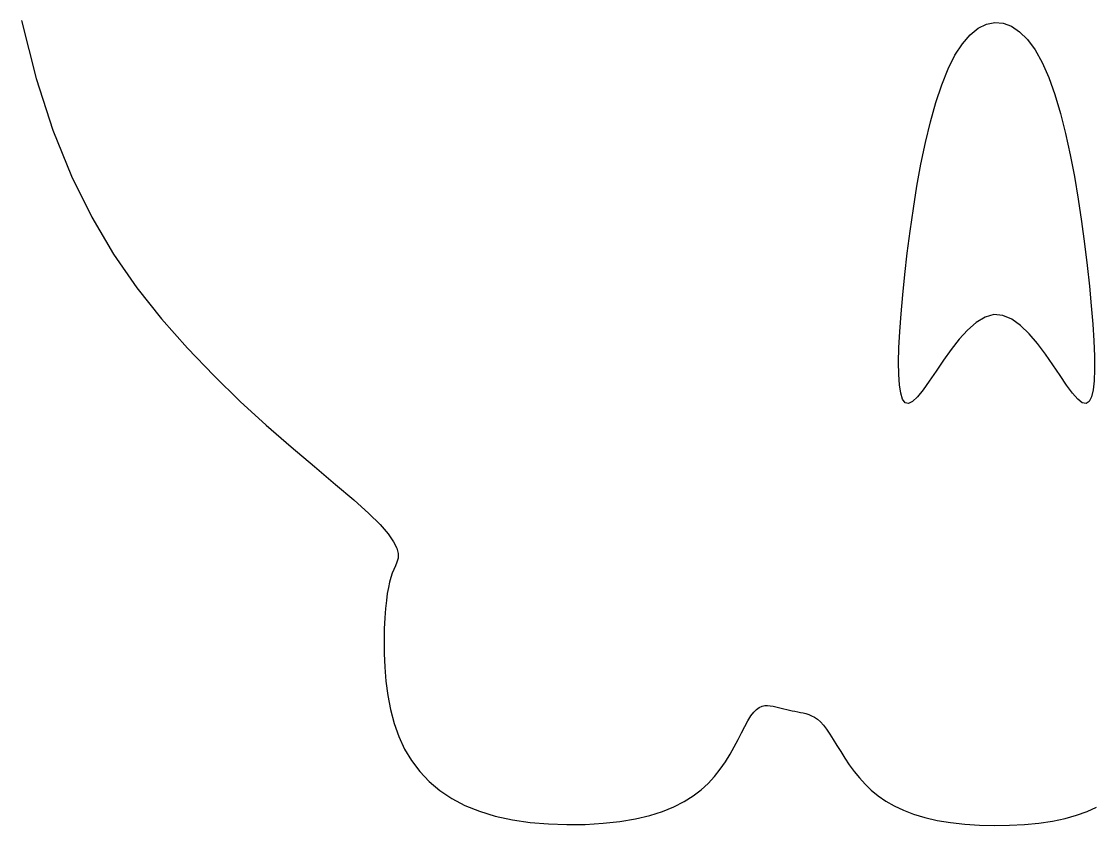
# Model space of a CAD drawing. Extents: x -4 to 53.9, y 13.5 to 77.8.
# Drawn here: x -2.96 to 27.75, y 13.49 to 36.48 of the extents above; entities that cross this region are included whole.
import ezdxf

# ---------------------------------------------------------------- set-up
doc = ezdxf.new("R2010")
doc.units = 0
doc.layers.add('FACE', color=7, linetype='CONTINUOUS')
doc.layers.add('SKULL', color=7, linetype='CONTINUOUS')

# ---------------------------------------------------------------- blocks, each defined once
blk = doc.blocks.new('BLOCK_648')
at = {"layer": 'FACE', "color": 1}
blk.add_lwpolyline([(22.516, 25.61), (22.4, 25.555)], dxfattribs=at)
blk = doc.blocks.new('BLOCK_649')
at = {"layer": 'FACE', "color": 1}
blk.add_lwpolyline([(22.4, 25.555), (22.305, 25.58)], dxfattribs=at)
blk = doc.blocks.new('BLOCK_650')
at = {"layer": 'FACE', "color": 1}
blk.add_lwpolyline([(22.305, 25.58), (22.23, 25.68)], dxfattribs=at)
blk = doc.blocks.new('BLOCK_651')
at = {"layer": 'FACE', "color": 1}
blk.add_lwpolyline([(22.23, 25.68), (22.175, 25.85)], dxfattribs=at)
blk = doc.blocks.new('BLOCK_652')
at = {"layer": 'FACE', "color": 1}
blk.add_lwpolyline([(22.175, 25.85), (22.138, 26.087)], dxfattribs=at)
blk = doc.blocks.new('BLOCK_653')
at = {"layer": 'FACE', "color": 1}
blk.add_lwpolyline([(22.138, 26.087), (22.118, 26.386)], dxfattribs=at)
blk = doc.blocks.new('BLOCK_654')
at = {"layer": 'FACE', "color": 1}
blk.add_lwpolyline([(22.118, 26.386), (22.114, 26.743)], dxfattribs=at)
blk = doc.blocks.new('BLOCK_655')
at = {"layer": 'FACE', "color": 1}
blk.add_lwpolyline([(22.114, 26.743), (22.125, 27.153)], dxfattribs=at)
blk = doc.blocks.new('BLOCK_656')
at = {"layer": 'FACE', "color": 1}
blk.add_lwpolyline([(22.125, 27.153), (22.149, 27.613)], dxfattribs=at)
blk = doc.blocks.new('BLOCK_657')
at = {"layer": 'FACE', "color": 1}
blk.add_lwpolyline([(22.149, 27.613), (22.187, 28.118)], dxfattribs=at)
blk = doc.blocks.new('BLOCK_658')
at = {"layer": 'FACE', "color": 1}
blk.add_lwpolyline([(22.187, 28.118), (22.235, 28.664)], dxfattribs=at)
blk = doc.blocks.new('BLOCK_659')
at = {"layer": 'FACE', "color": 1}
blk.add_lwpolyline([(22.235, 28.664), (22.295, 29.246)], dxfattribs=at)
blk = doc.blocks.new('BLOCK_660')
at = {"layer": 'FACE', "color": 1}
blk.add_lwpolyline([(22.295, 29.246), (22.365, 29.856)], dxfattribs=at)
blk = doc.blocks.new('BLOCK_661')
at = {"layer": 'FACE', "color": 1}
blk.add_lwpolyline([(22.365, 29.856), (22.445, 30.486)], dxfattribs=at)
blk = doc.blocks.new('BLOCK_662')
at = {"layer": 'FACE', "color": 1}
blk.add_lwpolyline([(22.445, 30.486), (22.537, 31.127)], dxfattribs=at)
blk = doc.blocks.new('BLOCK_663')
at = {"layer": 'FACE', "color": 1}
blk.add_lwpolyline([(22.537, 31.127), (22.641, 31.768)], dxfattribs=at)
blk = doc.blocks.new('BLOCK_664')
at = {"layer": 'FACE', "color": 1}
blk.add_lwpolyline([(22.641, 31.768), (22.756, 32.402)], dxfattribs=at)
blk = doc.blocks.new('BLOCK_665')
at = {"layer": 'FACE', "color": 1}
blk.add_lwpolyline([(22.756, 32.402), (22.884, 33.018)], dxfattribs=at)
blk = doc.blocks.new('BLOCK_666')
at = {"layer": 'FACE', "color": 1}
blk.add_lwpolyline([(22.884, 33.018), (23.025, 33.608)], dxfattribs=at)
blk = doc.blocks.new('BLOCK_667')
at = {"layer": 'FACE', "color": 1}
blk.add_lwpolyline([(23.025, 33.608), (23.18, 34.161)], dxfattribs=at)
blk = doc.blocks.new('BLOCK_668')
at = {"layer": 'FACE', "color": 1}
blk.add_lwpolyline([(23.18, 34.161), (23.348, 34.67)], dxfattribs=at)
blk = doc.blocks.new('BLOCK_669')
at = {"layer": 'FACE', "color": 1}
blk.add_lwpolyline([(23.348, 34.67), (23.53, 35.125)], dxfattribs=at)
blk = doc.blocks.new('BLOCK_670')
at = {"layer": 'FACE', "color": 1}
blk.add_lwpolyline([(23.53, 35.125), (23.727, 35.517)], dxfattribs=at)
blk = doc.blocks.new('BLOCK_671')
at = {"layer": 'FACE', "color": 1}
blk.add_lwpolyline([(23.727, 35.517), (23.938, 35.84)], dxfattribs=at)
blk = doc.blocks.new('BLOCK_672')
at = {"layer": 'FACE', "color": 1}
blk.add_lwpolyline([(23.938, 35.84), (24.16, 36.095)], dxfattribs=at)
blk = doc.blocks.new('BLOCK_673')
at = {"layer": 'FACE', "color": 1}
blk.add_lwpolyline([(24.16, 36.095), (24.39, 36.281)], dxfattribs=at)
blk = doc.blocks.new('BLOCK_674')
at = {"layer": 'FACE', "color": 1}
blk.add_lwpolyline([(24.39, 36.281), (24.626, 36.399)], dxfattribs=at)
blk = doc.blocks.new('BLOCK_675')
at = {"layer": 'FACE', "color": 1}
blk.add_lwpolyline([(24.626, 36.399), (24.865, 36.448)], dxfattribs=at)
blk = doc.blocks.new('BLOCK_676')
at = {"layer": 'FACE', "color": 1}
blk.add_lwpolyline([(24.865, 36.448), (25.105, 36.428)], dxfattribs=at)
blk = doc.blocks.new('BLOCK_677')
at = {"layer": 'FACE', "color": 1}
blk.add_lwpolyline([(25.105, 36.428), (25.342, 36.34)], dxfattribs=at)
blk = doc.blocks.new('BLOCK_678')
at = {"layer": 'FACE', "color": 1}
blk.add_lwpolyline([(25.342, 36.34), (25.575, 36.183)], dxfattribs=at)
blk = doc.blocks.new('BLOCK_679')
at = {"layer": 'FACE', "color": 1}
blk.add_lwpolyline([(25.575, 36.183), (25.801, 35.958)], dxfattribs=at)
blk = doc.blocks.new('BLOCK_680')
at = {"layer": 'FACE', "color": 1}
blk.add_lwpolyline([(25.801, 35.958), (26.016, 35.664)], dxfattribs=at)
blk = doc.blocks.new('BLOCK_681')
at = {"layer": 'FACE', "color": 1}
blk.add_lwpolyline([(26.016, 35.664), (26.219, 35.301)], dxfattribs=at)
blk = doc.blocks.new('BLOCK_682')
at = {"layer": 'FACE', "color": 1}
blk.add_lwpolyline([(26.219, 35.301), (26.408, 34.873)], dxfattribs=at)
blk = doc.blocks.new('BLOCK_683')
at = {"layer": 'FACE', "color": 1}
blk.add_lwpolyline([(26.408, 34.873), (26.582, 34.386)], dxfattribs=at)
blk = doc.blocks.new('BLOCK_684')
at = {"layer": 'FACE', "color": 1}
blk.add_lwpolyline([(26.582, 34.386), (26.742, 33.85)], dxfattribs=at)
blk = doc.blocks.new('BLOCK_685')
at = {"layer": 'FACE', "color": 1}
blk.add_lwpolyline([(26.742, 33.85), (26.889, 33.274)], dxfattribs=at)
blk = doc.blocks.new('BLOCK_686')
at = {"layer": 'FACE', "color": 1}
blk.add_lwpolyline([(26.889, 33.274), (27.023, 32.669)], dxfattribs=at)
blk = doc.blocks.new('BLOCK_687')
at = {"layer": 'FACE', "color": 1}
blk.add_lwpolyline([(27.023, 32.669), (27.144, 32.041)], dxfattribs=at)
blk = doc.blocks.new('BLOCK_688')
at = {"layer": 'FACE', "color": 1}
blk.add_lwpolyline([(27.144, 32.041), (27.252, 31.402)], dxfattribs=at)
blk = doc.blocks.new('BLOCK_689')
at = {"layer": 'FACE', "color": 1}
blk.add_lwpolyline([(27.252, 31.402), (27.349, 30.76)], dxfattribs=at)
blk = doc.blocks.new('BLOCK_690')
at = {"layer": 'FACE', "color": 1}
blk.add_lwpolyline([(27.349, 30.76), (27.434, 30.125)], dxfattribs=at)
blk = doc.blocks.new('BLOCK_691')
at = {"layer": 'FACE', "color": 1}
blk.add_lwpolyline([(27.434, 30.125), (27.509, 29.504)], dxfattribs=at)
blk = doc.blocks.new('BLOCK_692')
at = {"layer": 'FACE', "color": 1}
blk.add_lwpolyline([(27.509, 29.504), (27.573, 28.909)], dxfattribs=at)
blk = doc.blocks.new('BLOCK_693')
at = {"layer": 'FACE', "color": 1}
blk.add_lwpolyline([(27.573, 28.909), (27.626, 28.347)], dxfattribs=at)
blk = doc.blocks.new('BLOCK_694')
at = {"layer": 'FACE', "color": 1}
blk.add_lwpolyline([(27.626, 28.347), (27.668, 27.824)], dxfattribs=at)
blk = doc.blocks.new('BLOCK_695')
at = {"layer": 'FACE', "color": 1}
blk.add_lwpolyline([(27.668, 27.824), (27.698, 27.345)], dxfattribs=at)
blk = doc.blocks.new('BLOCK_696')
at = {"layer": 'FACE', "color": 1}
blk.add_lwpolyline([(27.698, 27.345), (27.715, 26.913)], dxfattribs=at)
blk = doc.blocks.new('BLOCK_697')
at = {"layer": 'FACE', "color": 1}
blk.add_lwpolyline([(27.715, 26.913), (27.718, 26.532)], dxfattribs=at)
blk = doc.blocks.new('BLOCK_698')
at = {"layer": 'FACE', "color": 1}
blk.add_lwpolyline([(27.718, 26.532), (27.705, 26.208)], dxfattribs=at)
blk = doc.blocks.new('BLOCK_699')
at = {"layer": 'FACE', "color": 1}
blk.add_lwpolyline([(27.705, 26.208), (27.675, 25.944)], dxfattribs=at)
blk = doc.blocks.new('BLOCK_700')
at = {"layer": 'FACE', "color": 1}
blk.add_lwpolyline([(27.675, 25.944), (27.628, 25.744)], dxfattribs=at)
blk = doc.blocks.new('BLOCK_701')
at = {"layer": 'FACE', "color": 1}
blk.add_lwpolyline([(27.628, 25.744), (27.562, 25.614)], dxfattribs=at)
blk = doc.blocks.new('BLOCK_702')
at = {"layer": 'FACE', "color": 1}
blk.add_lwpolyline([(27.562, 25.614), (27.475, 25.556)], dxfattribs=at)
blk = doc.blocks.new('BLOCK_703')
at = {"layer": 'FACE', "color": 1}
blk.add_lwpolyline([(27.475, 25.556), (27.368, 25.576)], dxfattribs=at)
blk = doc.blocks.new('BLOCK_704')
at = {"layer": 'FACE', "color": 1}
blk.add_lwpolyline([(27.368, 25.576), (27.239, 25.677)], dxfattribs=at)
blk = doc.blocks.new('BLOCK_705')
at = {"layer": 'FACE', "color": 1}
blk.add_lwpolyline([(27.239, 25.677), (27.089, 25.852)], dxfattribs=at)
blk = doc.blocks.new('BLOCK_706')
at = {"layer": 'FACE', "color": 1}
blk.add_lwpolyline([(27.089, 25.852), (26.919, 26.085)], dxfattribs=at)
blk = doc.blocks.new('BLOCK_707')
at = {"layer": 'FACE', "color": 1}
blk.add_lwpolyline([(26.919, 26.085), (26.731, 26.36)], dxfattribs=at)
blk = doc.blocks.new('BLOCK_708')
at = {"layer": 'FACE', "color": 1}
blk.add_lwpolyline([(26.731, 26.36), (26.528, 26.659)], dxfattribs=at)
blk = doc.blocks.new('BLOCK_709')
at = {"layer": 'FACE', "color": 1}
blk.add_lwpolyline([(26.528, 26.659), (26.312, 26.968)], dxfattribs=at)
blk = doc.blocks.new('BLOCK_710')
at = {"layer": 'FACE', "color": 1}
blk.add_lwpolyline([(26.312, 26.968), (26.084, 27.269)], dxfattribs=at)
blk = doc.blocks.new('BLOCK_711')
at = {"layer": 'FACE', "color": 1}
blk.add_lwpolyline([(26.084, 27.269), (25.847, 27.547)], dxfattribs=at)
blk = doc.blocks.new('BLOCK_712')
at = {"layer": 'FACE', "color": 1}
blk.add_lwpolyline([(25.847, 27.547), (25.602, 27.785)], dxfattribs=at)
blk = doc.blocks.new('BLOCK_713')
at = {"layer": 'FACE', "color": 1}
blk.add_lwpolyline([(25.602, 27.785), (25.352, 27.967)], dxfattribs=at)
blk = doc.blocks.new('BLOCK_714')
at = {"layer": 'FACE', "color": 1}
blk.add_lwpolyline([(25.352, 27.967), (25.098, 28.076)], dxfattribs=at)
blk = doc.blocks.new('BLOCK_715')
at = {"layer": 'FACE', "color": 1}
blk.add_lwpolyline([(25.098, 28.076), (24.843, 28.097)], dxfattribs=at)
blk = doc.blocks.new('BLOCK_716')
at = {"layer": 'FACE', "color": 1}
blk.add_lwpolyline([(24.843, 28.097), (24.589, 28.024)], dxfattribs=at)
blk = doc.blocks.new('BLOCK_717')
at = {"layer": 'FACE', "color": 1}
blk.add_lwpolyline([(24.589, 28.024), (24.337, 27.871)], dxfattribs=at)
blk = doc.blocks.new('BLOCK_718')
at = {"layer": 'FACE', "color": 1}
blk.add_lwpolyline([(24.337, 27.871), (24.09, 27.655)], dxfattribs=at)
blk = doc.blocks.new('BLOCK_719')
at = {"layer": 'FACE', "color": 1}
blk.add_lwpolyline([(24.09, 27.655), (23.849, 27.392)], dxfattribs=at)
blk = doc.blocks.new('BLOCK_720')
at = {"layer": 'FACE', "color": 1}
blk.add_lwpolyline([(23.849, 27.392), (23.617, 27.099)], dxfattribs=at)
blk = doc.blocks.new('BLOCK_721')
at = {"layer": 'FACE', "color": 1}
blk.add_lwpolyline([(23.617, 27.099), (23.395, 26.791)], dxfattribs=at)
blk = doc.blocks.new('BLOCK_722')
at = {"layer": 'FACE', "color": 1}
blk.add_lwpolyline([(23.395, 26.791), (23.186, 26.486)], dxfattribs=at)
blk = doc.blocks.new('BLOCK_723')
at = {"layer": 'FACE', "color": 1}
blk.add_lwpolyline([(23.186, 26.486), (22.992, 26.199)], dxfattribs=at)
blk = doc.blocks.new('BLOCK_724')
at = {"layer": 'FACE', "color": 1}
blk.add_lwpolyline([(22.992, 26.199), (22.814, 25.946)], dxfattribs=at)
blk = doc.blocks.new('BLOCK_725')
at = {"layer": 'FACE', "color": 1}
blk.add_lwpolyline([(22.814, 25.946), (22.655, 25.744)], dxfattribs=at)
blk = doc.blocks.new('BLOCK_726')
at = {"layer": 'FACE', "color": 1}
blk.add_lwpolyline([(22.655, 25.744), (22.516, 25.61)], dxfattribs=at)
blk = doc.blocks.new('BLOCK_727')
at = {"layer": 'SKULL', "color": 3}
blk.add_lwpolyline([(1.041, 27.976), (1.779, 27.139)], dxfattribs=at)
blk = doc.blocks.new('BLOCK_728')
at = {"layer": 'SKULL', "color": 3}
blk.add_lwpolyline([(1.779, 27.139), (2.535, 26.353)], dxfattribs=at)
blk = doc.blocks.new('BLOCK_729')
at = {"layer": 'SKULL', "color": 3}
blk.add_lwpolyline([(2.535, 26.353), (3.294, 25.619)], dxfattribs=at)
blk = doc.blocks.new('BLOCK_730')
at = {"layer": 'SKULL', "color": 3}
blk.add_lwpolyline([(3.294, 25.619), (4.037, 24.94)], dxfattribs=at)
blk = doc.blocks.new('BLOCK_731')
at = {"layer": 'SKULL', "color": 3}
blk.add_lwpolyline([(4.037, 24.94), (4.751, 24.317)], dxfattribs=at)
blk = doc.blocks.new('BLOCK_732')
at = {"layer": 'SKULL', "color": 3}
blk.add_lwpolyline([(4.751, 24.317), (5.416, 23.752)], dxfattribs=at)
blk = doc.blocks.new('BLOCK_733')
at = {"layer": 'SKULL', "color": 3}
blk.add_lwpolyline([(5.416, 23.752), (6.019, 23.246)], dxfattribs=at)
blk = doc.blocks.new('BLOCK_734')
at = {"layer": 'SKULL', "color": 3}
blk.add_lwpolyline([(6.019, 23.246), (6.541, 22.8)], dxfattribs=at)
blk = doc.blocks.new('BLOCK_735')
at = {"layer": 'SKULL', "color": 3}
blk.add_lwpolyline([(6.541, 22.8), (6.966, 22.417)], dxfattribs=at)
blk = doc.blocks.new('BLOCK_736')
at = {"layer": 'SKULL', "color": 3}
blk.add_lwpolyline([(6.966, 22.417), (7.29, 22.095)], dxfattribs=at)
blk = doc.blocks.new('BLOCK_737')
at = {"layer": 'SKULL', "color": 3}
blk.add_lwpolyline([(7.29, 22.095), (7.523, 21.827)], dxfattribs=at)
blk = doc.blocks.new('BLOCK_738')
at = {"layer": 'SKULL', "color": 3}
blk.add_lwpolyline([(7.523, 21.827), (7.678, 21.604)], dxfattribs=at)
blk = doc.blocks.new('BLOCK_739')
at = {"layer": 'SKULL', "color": 3}
blk.add_lwpolyline([(7.678, 21.604), (7.768, 21.42)], dxfattribs=at)
blk = doc.blocks.new('BLOCK_740')
at = {"layer": 'SKULL', "color": 3}
blk.add_lwpolyline([(7.768, 21.42), (7.805, 21.267)], dxfattribs=at)
blk = doc.blocks.new('BLOCK_741')
at = {"layer": 'SKULL', "color": 3}
blk.add_lwpolyline([(7.805, 21.267), (7.803, 21.137)], dxfattribs=at)
blk = doc.blocks.new('BLOCK_742')
at = {"layer": 'SKULL', "color": 3}
blk.add_lwpolyline([(7.803, 21.137), (7.773, 21.024)], dxfattribs=at)
blk = doc.blocks.new('BLOCK_743')
at = {"layer": 'SKULL', "color": 3}
blk.add_lwpolyline([(7.773, 21.024), (7.729, 20.918)], dxfattribs=at)
blk = doc.blocks.new('BLOCK_744')
at = {"layer": 'SKULL', "color": 3}
blk.add_lwpolyline([(7.729, 20.918), (7.682, 20.814)], dxfattribs=at)
blk = doc.blocks.new('BLOCK_745')
at = {"layer": 'SKULL', "color": 3}
blk.add_lwpolyline([(7.682, 20.814), (7.639, 20.704)], dxfattribs=at)
blk = doc.blocks.new('BLOCK_746')
at = {"layer": 'SKULL', "color": 3}
blk.add_lwpolyline([(7.639, 20.704), (7.598, 20.585)], dxfattribs=at)
blk = doc.blocks.new('BLOCK_747')
at = {"layer": 'SKULL', "color": 3}
blk.add_lwpolyline([(7.598, 20.585), (7.561, 20.453)], dxfattribs=at)
blk = doc.blocks.new('BLOCK_748')
at = {"layer": 'SKULL', "color": 3}
blk.add_lwpolyline([(7.561, 20.453), (7.526, 20.302)], dxfattribs=at)
blk = doc.blocks.new('BLOCK_749')
at = {"layer": 'SKULL', "color": 3}
blk.add_lwpolyline([(7.526, 20.302), (7.496, 20.128)], dxfattribs=at)
blk = doc.blocks.new('BLOCK_750')
at = {"layer": 'SKULL', "color": 3}
blk.add_lwpolyline([(7.496, 20.128), (7.469, 19.928)], dxfattribs=at)
blk = doc.blocks.new('BLOCK_751')
at = {"layer": 'SKULL', "color": 3}
blk.add_lwpolyline([(7.469, 19.928), (7.445, 19.695)], dxfattribs=at)
blk = doc.blocks.new('BLOCK_752')
at = {"layer": 'SKULL', "color": 3}
blk.add_lwpolyline([(7.445, 19.695), (7.426, 19.426)], dxfattribs=at)
blk = doc.blocks.new('BLOCK_753')
at = {"layer": 'SKULL', "color": 3}
blk.add_lwpolyline([(7.426, 19.426), (7.411, 19.118)], dxfattribs=at)
blk = doc.blocks.new('BLOCK_754')
at = {"layer": 'SKULL', "color": 3}
blk.add_lwpolyline([(7.411, 19.118), (7.403, 18.776)], dxfattribs=at)
blk = doc.blocks.new('BLOCK_755')
at = {"layer": 'SKULL', "color": 3}
blk.add_lwpolyline([(7.403, 18.776), (7.406, 18.408)], dxfattribs=at)
blk = doc.blocks.new('BLOCK_756')
at = {"layer": 'SKULL', "color": 3}
blk.add_lwpolyline([(7.406, 18.408), (7.422, 18.02)], dxfattribs=at)
blk = doc.blocks.new('BLOCK_757')
at = {"layer": 'SKULL', "color": 3}
blk.add_lwpolyline([(7.422, 18.02), (7.455, 17.619)], dxfattribs=at)
blk = doc.blocks.new('BLOCK_758')
at = {"layer": 'SKULL', "color": 3}
blk.add_lwpolyline([(7.455, 17.619), (7.509, 17.213)], dxfattribs=at)
blk = doc.blocks.new('BLOCK_759')
at = {"layer": 'SKULL', "color": 3}
blk.add_lwpolyline([(7.509, 17.213), (7.586, 16.81)], dxfattribs=at)
blk = doc.blocks.new('BLOCK_760')
at = {"layer": 'SKULL', "color": 3}
blk.add_lwpolyline([(7.586, 16.81), (7.69, 16.415)], dxfattribs=at)
blk = doc.blocks.new('BLOCK_761')
at = {"layer": 'SKULL', "color": 3}
blk.add_lwpolyline([(7.69, 16.415), (7.824, 16.037)], dxfattribs=at)
blk = doc.blocks.new('BLOCK_762')
at = {"layer": 'SKULL', "color": 3}
blk.add_lwpolyline([(7.824, 16.037), (7.99, 15.681)], dxfattribs=at)
blk = doc.blocks.new('BLOCK_763')
at = {"layer": 'SKULL', "color": 3}
blk.add_lwpolyline([(7.99, 15.681), (8.19, 15.348)], dxfattribs=at)
blk = doc.blocks.new('BLOCK_764')
at = {"layer": 'SKULL', "color": 3}
blk.add_lwpolyline([(8.19, 15.348), (8.424, 15.038)], dxfattribs=at)
blk = doc.blocks.new('BLOCK_765')
at = {"layer": 'SKULL', "color": 3}
blk.add_lwpolyline([(8.424, 15.038), (8.693, 14.755)], dxfattribs=at)
blk = doc.blocks.new('BLOCK_766')
at = {"layer": 'SKULL', "color": 3}
blk.add_lwpolyline([(8.693, 14.755), (8.997, 14.498)], dxfattribs=at)
blk = doc.blocks.new('BLOCK_767')
at = {"layer": 'SKULL', "color": 3}
blk.add_lwpolyline([(8.997, 14.498), (9.338, 14.27)], dxfattribs=at)
blk = doc.blocks.new('BLOCK_768')
at = {"layer": 'SKULL', "color": 3}
blk.add_lwpolyline([(9.338, 14.27), (9.715, 14.071)], dxfattribs=at)
blk = doc.blocks.new('BLOCK_769')
at = {"layer": 'SKULL', "color": 3}
blk.add_lwpolyline([(9.715, 14.071), (10.131, 13.902)], dxfattribs=at)
blk = doc.blocks.new('BLOCK_770')
at = {"layer": 'SKULL', "color": 3}
blk.add_lwpolyline([(10.131, 13.902), (10.585, 13.766)], dxfattribs=at)
blk = doc.blocks.new('BLOCK_771')
at = {"layer": 'SKULL', "color": 3}
blk.add_lwpolyline([(10.585, 13.766), (11.072, 13.66)], dxfattribs=at)
blk = doc.blocks.new('BLOCK_772')
at = {"layer": 'SKULL', "color": 3}
blk.add_lwpolyline([(11.072, 13.66), (11.582, 13.585)], dxfattribs=at)
blk = doc.blocks.new('BLOCK_773')
at = {"layer": 'SKULL', "color": 3}
blk.add_lwpolyline([(11.582, 13.585), (12.106, 13.539)], dxfattribs=at)
blk = doc.blocks.new('BLOCK_774')
at = {"layer": 'SKULL', "color": 3}
blk.add_lwpolyline([(12.106, 13.539), (12.634, 13.52)], dxfattribs=at)
blk = doc.blocks.new('BLOCK_775')
at = {"layer": 'SKULL', "color": 3}
blk.add_lwpolyline([(12.634, 13.52), (13.156, 13.526)], dxfattribs=at)
blk = doc.blocks.new('BLOCK_776')
at = {"layer": 'SKULL', "color": 3}
blk.add_lwpolyline([(13.156, 13.526), (13.664, 13.557)], dxfattribs=at)
blk = doc.blocks.new('BLOCK_777')
at = {"layer": 'SKULL', "color": 3}
blk.add_lwpolyline([(13.664, 13.557), (14.146, 13.611)], dxfattribs=at)
blk = doc.blocks.new('BLOCK_778')
at = {"layer": 'SKULL', "color": 3}
blk.add_lwpolyline([(14.146, 13.611), (14.594, 13.687)], dxfattribs=at)
blk = doc.blocks.new('BLOCK_779')
at = {"layer": 'SKULL', "color": 3}
blk.add_lwpolyline([(14.594, 13.687), (15, 13.782)], dxfattribs=at)
blk = doc.blocks.new('BLOCK_780')
at = {"layer": 'SKULL', "color": 3}
blk.add_lwpolyline([(15, 13.782), (15.364, 13.896)], dxfattribs=at)
blk = doc.blocks.new('BLOCK_781')
at = {"layer": 'SKULL', "color": 3}
blk.add_lwpolyline([(15.364, 13.896), (15.689, 14.028)], dxfattribs=at)
blk = doc.blocks.new('BLOCK_782')
at = {"layer": 'SKULL', "color": 3}
blk.add_lwpolyline([(15.689, 14.028), (15.98, 14.176)], dxfattribs=at)
blk = doc.blocks.new('BLOCK_783')
at = {"layer": 'SKULL', "color": 3}
blk.add_lwpolyline([(15.98, 14.176), (16.238, 14.338)], dxfattribs=at)
blk = doc.blocks.new('BLOCK_784')
at = {"layer": 'SKULL', "color": 3}
blk.add_lwpolyline([(16.238, 14.338), (16.468, 14.513)], dxfattribs=at)
blk = doc.blocks.new('BLOCK_785')
at = {"layer": 'SKULL', "color": 3}
blk.add_lwpolyline([(16.468, 14.513), (16.672, 14.7)], dxfattribs=at)
blk = doc.blocks.new('BLOCK_786')
at = {"layer": 'SKULL', "color": 3}
blk.add_lwpolyline([(16.672, 14.7), (16.854, 14.897)], dxfattribs=at)
blk = doc.blocks.new('BLOCK_787')
at = {"layer": 'SKULL', "color": 3}
blk.add_lwpolyline([(16.854, 14.897), (17.017, 15.103)], dxfattribs=at)
blk = doc.blocks.new('BLOCK_788')
at = {"layer": 'SKULL', "color": 3}
blk.add_lwpolyline([(17.017, 15.103), (17.164, 15.316)], dxfattribs=at)
blk = doc.blocks.new('BLOCK_789')
at = {"layer": 'SKULL', "color": 3}
blk.add_lwpolyline([(17.164, 15.316), (17.297, 15.531)], dxfattribs=at)
blk = doc.blocks.new('BLOCK_790')
at = {"layer": 'SKULL', "color": 3}
blk.add_lwpolyline([(17.297, 15.531), (17.416, 15.744)], dxfattribs=at)
blk = doc.blocks.new('BLOCK_791')
at = {"layer": 'SKULL', "color": 3}
blk.add_lwpolyline([(17.416, 15.744), (17.525, 15.951)], dxfattribs=at)
blk = doc.blocks.new('BLOCK_792')
at = {"layer": 'SKULL', "color": 3}
blk.add_lwpolyline([(17.525, 15.951), (17.625, 16.147)], dxfattribs=at)
blk = doc.blocks.new('BLOCK_793')
at = {"layer": 'SKULL', "color": 3}
blk.add_lwpolyline([(17.625, 16.147), (17.718, 16.327)], dxfattribs=at)
blk = doc.blocks.new('BLOCK_794')
at = {"layer": 'SKULL', "color": 3}
blk.add_lwpolyline([(17.718, 16.327), (17.806, 16.488)], dxfattribs=at)
blk = doc.blocks.new('BLOCK_795')
at = {"layer": 'SKULL', "color": 3}
blk.add_lwpolyline([(17.806, 16.488), (17.89, 16.625)], dxfattribs=at)
blk = doc.blocks.new('BLOCK_796')
at = {"layer": 'SKULL', "color": 3}
blk.add_lwpolyline([(17.89, 16.625), (17.972, 16.733)], dxfattribs=at)
blk = doc.blocks.new('BLOCK_797')
at = {"layer": 'SKULL', "color": 3}
blk.add_lwpolyline([(17.972, 16.733), (18.053, 16.814)], dxfattribs=at)
blk = doc.blocks.new('BLOCK_798')
at = {"layer": 'SKULL', "color": 3}
blk.add_lwpolyline([(18.053, 16.814), (18.133, 16.869)], dxfattribs=at)
blk = doc.blocks.new('BLOCK_799')
at = {"layer": 'SKULL', "color": 3}
blk.add_lwpolyline([(18.133, 16.869), (18.212, 16.904)], dxfattribs=at)
blk = doc.blocks.new('BLOCK_800')
at = {"layer": 'SKULL', "color": 3}
blk.add_lwpolyline([(18.212, 16.904), (18.291, 16.921)], dxfattribs=at)
blk = doc.blocks.new('BLOCK_801')
at = {"layer": 'SKULL', "color": 3}
blk.add_lwpolyline([(18.291, 16.921), (18.369, 16.924)], dxfattribs=at)
blk = doc.blocks.new('BLOCK_802')
at = {"layer": 'SKULL', "color": 3}
blk.add_lwpolyline([(18.369, 16.924), (18.448, 16.917)], dxfattribs=at)
blk = doc.blocks.new('BLOCK_803')
at = {"layer": 'SKULL', "color": 3}
blk.add_lwpolyline([(18.448, 16.917), (18.526, 16.902)], dxfattribs=at)
blk = doc.blocks.new('BLOCK_804')
at = {"layer": 'SKULL', "color": 3}
blk.add_lwpolyline([(18.526, 16.902), (18.603, 16.884)], dxfattribs=at)
blk = doc.blocks.new('BLOCK_805')
at = {"layer": 'SKULL', "color": 3}
blk.add_lwpolyline([(18.603, 16.884), (18.682, 16.865)], dxfattribs=at)
blk = doc.blocks.new('BLOCK_806')
at = {"layer": 'SKULL', "color": 3}
blk.add_lwpolyline([(18.682, 16.865), (18.76, 16.847)], dxfattribs=at)
blk = doc.blocks.new('BLOCK_807')
at = {"layer": 'SKULL', "color": 3}
blk.add_lwpolyline([(18.76, 16.847), (18.838, 16.829)], dxfattribs=at)
blk = doc.blocks.new('BLOCK_808')
at = {"layer": 'SKULL', "color": 3}
blk.add_lwpolyline([(18.838, 16.829), (18.916, 16.812)], dxfattribs=at)
blk = doc.blocks.new('BLOCK_809')
at = {"layer": 'SKULL', "color": 3}
blk.add_lwpolyline([(18.916, 16.812), (18.995, 16.794)], dxfattribs=at)
blk = doc.blocks.new('BLOCK_810')
at = {"layer": 'SKULL', "color": 3}
blk.add_lwpolyline([(18.995, 16.794), (19.073, 16.777)], dxfattribs=at)
blk = doc.blocks.new('BLOCK_811')
at = {"layer": 'SKULL', "color": 3}
blk.add_lwpolyline([(19.073, 16.777), (19.152, 16.761)], dxfattribs=at)
blk = doc.blocks.new('BLOCK_812')
at = {"layer": 'SKULL', "color": 3}
blk.add_lwpolyline([(19.152, 16.761), (19.231, 16.745)], dxfattribs=at)
blk = doc.blocks.new('BLOCK_813')
at = {"layer": 'SKULL', "color": 3}
blk.add_lwpolyline([(19.231, 16.745), (19.31, 16.729)], dxfattribs=at)
blk = doc.blocks.new('BLOCK_814')
at = {"layer": 'SKULL', "color": 3}
blk.add_lwpolyline([(19.31, 16.729), (19.389, 16.712)], dxfattribs=at)
blk = doc.blocks.new('BLOCK_815')
at = {"layer": 'SKULL', "color": 3}
blk.add_lwpolyline([(19.389, 16.712), (19.468, 16.693)], dxfattribs=at)
blk = doc.blocks.new('BLOCK_816')
at = {"layer": 'SKULL', "color": 3}
blk.add_lwpolyline([(19.468, 16.693), (19.549, 16.668)], dxfattribs=at)
blk = doc.blocks.new('BLOCK_817')
at = {"layer": 'SKULL', "color": 3}
blk.add_lwpolyline([(19.549, 16.668), (19.63, 16.634)], dxfattribs=at)
blk = doc.blocks.new('BLOCK_818')
at = {"layer": 'SKULL', "color": 3}
blk.add_lwpolyline([(19.63, 16.634), (19.712, 16.59)], dxfattribs=at)
blk = doc.blocks.new('BLOCK_819')
at = {"layer": 'SKULL', "color": 3}
blk.add_lwpolyline([(19.712, 16.59), (19.796, 16.531)], dxfattribs=at)
blk = doc.blocks.new('BLOCK_820')
at = {"layer": 'SKULL', "color": 3}
blk.add_lwpolyline([(19.796, 16.531), (19.881, 16.456)], dxfattribs=at)
blk = doc.blocks.new('BLOCK_821')
at = {"layer": 'SKULL', "color": 3}
blk.add_lwpolyline([(19.881, 16.456), (19.969, 16.362)], dxfattribs=at)
blk = doc.blocks.new('BLOCK_822')
at = {"layer": 'SKULL', "color": 3}
blk.add_lwpolyline([(19.969, 16.362), (20.058, 16.246)], dxfattribs=at)
blk = doc.blocks.new('BLOCK_823')
at = {"layer": 'SKULL', "color": 3}
blk.add_lwpolyline([(20.058, 16.246), (20.151, 16.109)], dxfattribs=at)
blk = doc.blocks.new('BLOCK_824')
at = {"layer": 'SKULL', "color": 3}
blk.add_lwpolyline([(20.151, 16.109), (20.248, 15.954)], dxfattribs=at)
blk = doc.blocks.new('BLOCK_825')
at = {"layer": 'SKULL', "color": 3}
blk.add_lwpolyline([(20.248, 15.954), (20.351, 15.785)], dxfattribs=at)
blk = doc.blocks.new('BLOCK_826')
at = {"layer": 'SKULL', "color": 3}
blk.add_lwpolyline([(20.351, 15.785), (20.46, 15.606)], dxfattribs=at)
blk = doc.blocks.new('BLOCK_827')
at = {"layer": 'SKULL', "color": 3}
blk.add_lwpolyline([(20.46, 15.606), (20.578, 15.42)], dxfattribs=at)
blk = doc.blocks.new('BLOCK_828')
at = {"layer": 'SKULL', "color": 3}
blk.add_lwpolyline([(20.578, 15.42), (20.705, 15.23)], dxfattribs=at)
blk = doc.blocks.new('BLOCK_829')
at = {"layer": 'SKULL', "color": 3}
blk.add_lwpolyline([(20.705, 15.23), (20.843, 15.04)], dxfattribs=at)
blk = doc.blocks.new('BLOCK_830')
at = {"layer": 'SKULL', "color": 3}
blk.add_lwpolyline([(20.843, 15.04), (20.994, 14.854)], dxfattribs=at)
blk = doc.blocks.new('BLOCK_831')
at = {"layer": 'SKULL', "color": 3}
blk.add_lwpolyline([(20.994, 14.854), (21.157, 14.675)], dxfattribs=at)
blk = doc.blocks.new('BLOCK_832')
at = {"layer": 'SKULL', "color": 3}
blk.add_lwpolyline([(21.157, 14.675), (21.336, 14.504)], dxfattribs=at)
blk = doc.blocks.new('BLOCK_833')
at = {"layer": 'SKULL', "color": 3}
blk.add_lwpolyline([(21.336, 14.504), (21.534, 14.343)], dxfattribs=at)
blk = doc.blocks.new('BLOCK_834')
at = {"layer": 'SKULL', "color": 3}
blk.add_lwpolyline([(21.534, 14.343), (21.751, 14.193)], dxfattribs=at)
blk = doc.blocks.new('BLOCK_835')
at = {"layer": 'SKULL', "color": 3}
blk.add_lwpolyline([(21.751, 14.193), (21.99, 14.054)], dxfattribs=at)
blk = doc.blocks.new('BLOCK_836')
at = {"layer": 'SKULL', "color": 3}
blk.add_lwpolyline([(21.99, 14.054), (22.254, 13.929)], dxfattribs=at)
blk = doc.blocks.new('BLOCK_837')
at = {"layer": 'SKULL', "color": 3}
blk.add_lwpolyline([(22.254, 13.929), (22.545, 13.817)], dxfattribs=at)
blk = doc.blocks.new('BLOCK_838')
at = {"layer": 'SKULL', "color": 3}
blk.add_lwpolyline([(22.545, 13.817), (22.865, 13.721)], dxfattribs=at)
blk = doc.blocks.new('BLOCK_839')
at = {"layer": 'SKULL', "color": 3}
blk.add_lwpolyline([(22.865, 13.721), (23.217, 13.641)], dxfattribs=at)
blk = doc.blocks.new('BLOCK_840')
at = {"layer": 'SKULL', "color": 3}
blk.add_lwpolyline([(23.217, 13.641), (23.599, 13.579)], dxfattribs=at)
blk = doc.blocks.new('BLOCK_841')
at = {"layer": 'SKULL', "color": 3}
blk.add_lwpolyline([(23.599, 13.579), (24.005, 13.533)], dxfattribs=at)
blk = doc.blocks.new('BLOCK_842')
at = {"layer": 'SKULL', "color": 3}
blk.add_lwpolyline([(24.005, 13.533), (24.427, 13.505)], dxfattribs=at)
blk = doc.blocks.new('BLOCK_843')
at = {"layer": 'SKULL', "color": 3}
blk.add_lwpolyline([(24.427, 13.505), (24.859, 13.494)], dxfattribs=at)
blk = doc.blocks.new('BLOCK_844')
at = {"layer": 'SKULL', "color": 3}
blk.add_lwpolyline([(24.859, 13.494), (25.291, 13.501)], dxfattribs=at)
blk = doc.blocks.new('BLOCK_845')
at = {"layer": 'SKULL', "color": 3}
blk.add_lwpolyline([(25.291, 13.501), (25.716, 13.524)], dxfattribs=at)
blk = doc.blocks.new('BLOCK_846')
at = {"layer": 'SKULL', "color": 3}
blk.add_lwpolyline([(25.716, 13.524), (26.128, 13.565)], dxfattribs=at)
blk = doc.blocks.new('BLOCK_847')
at = {"layer": 'SKULL', "color": 3}
blk.add_lwpolyline([(26.128, 13.565), (26.517, 13.623)], dxfattribs=at)
blk = doc.blocks.new('BLOCK_848')
at = {"layer": 'SKULL', "color": 3}
blk.add_lwpolyline([(26.517, 13.623), (26.877, 13.698)], dxfattribs=at)
blk = doc.blocks.new('BLOCK_849')
at = {"layer": 'SKULL', "color": 3}
blk.add_lwpolyline([(26.877, 13.698), (27.205, 13.79)], dxfattribs=at)
blk = doc.blocks.new('BLOCK_850')
at = {"layer": 'SKULL', "color": 3}
blk.add_lwpolyline([(27.205, 13.79), (27.504, 13.898)], dxfattribs=at)
blk = doc.blocks.new('BLOCK_851')
at = {"layer": 'SKULL', "color": 3}
blk.add_lwpolyline([(27.504, 13.898), (27.775, 14.02)], dxfattribs=at)
blk = doc.blocks.new('BLOCK_1015')
at = {"layer": 'SKULL', "color": 3}
blk.add_lwpolyline([(-2.963, 36.505), (-2.542, 34.846)], dxfattribs=at)
blk = doc.blocks.new('BLOCK_1016')
at = {"layer": 'SKULL', "color": 3}
blk.add_lwpolyline([(-2.542, 34.846), (-2.065, 33.371)], dxfattribs=at)
blk = doc.blocks.new('BLOCK_1017')
at = {"layer": 'SKULL', "color": 3}
blk.add_lwpolyline([(-2.065, 33.371), (-1.535, 32.059)], dxfattribs=at)
blk = doc.blocks.new('BLOCK_1018')
at = {"layer": 'SKULL', "color": 3}
blk.add_lwpolyline([(-1.535, 32.059), (-0.956, 30.885)], dxfattribs=at)
blk = doc.blocks.new('BLOCK_1019')
at = {"layer": 'SKULL', "color": 3}
blk.add_lwpolyline([(-0.956, 30.885), (-0.331, 29.828)], dxfattribs=at)
blk = doc.blocks.new('BLOCK_1020')
at = {"layer": 'SKULL', "color": 3}
blk.add_lwpolyline([(-0.331, 29.828), (0.336, 28.866)], dxfattribs=at)
blk = doc.blocks.new('BLOCK_1021')
at = {"layer": 'SKULL', "color": 3}
blk.add_lwpolyline([(0.336, 28.866), (1.041, 27.976)], dxfattribs=at)

msp = doc.modelspace()

# ---------------------------------------------------------------- block references
at = {"layer": 'FACE'}
for name in ['BLOCK_673', 'BLOCK_674', 'BLOCK_675', 'BLOCK_676', 'BLOCK_677', 'BLOCK_678', 'BLOCK_672', 'BLOCK_679', 'BLOCK_680', 'BLOCK_671', 'BLOCK_681', 'BLOCK_670', 'BLOCK_669', 'BLOCK_682', 'BLOCK_683', 'BLOCK_668', 'BLOCK_667', 'BLOCK_684', 'BLOCK_685', 'BLOCK_666', 'BLOCK_686', 'BLOCK_665', 'BLOCK_687', 'BLOCK_664', 'BLOCK_688', 'BLOCK_663', 'BLOCK_689', 'BLOCK_662', 'BLOCK_690', 'BLOCK_661', 'BLOCK_691', 'BLOCK_660', 'BLOCK_692', 'BLOCK_659', 'BLOCK_693', 'BLOCK_658', 'BLOCK_694', 'BLOCK_657', 'BLOCK_717', 'BLOCK_716', 'BLOCK_715', 'BLOCK_714', 'BLOCK_713', 'BLOCK_719', 'BLOCK_718', 'BLOCK_712', 'BLOCK_695', 'BLOCK_656', 'BLOCK_720', 'BLOCK_711', 'BLOCK_696', 'BLOCK_655', 'BLOCK_721', 'BLOCK_710', 'BLOCK_654', 'BLOCK_722', 'BLOCK_709', 'BLOCK_697', 'BLOCK_723', 'BLOCK_708', 'BLOCK_698', 'BLOCK_653', 'BLOCK_724', 'BLOCK_707', 'BLOCK_699', 'BLOCK_652', 'BLOCK_651', 'BLOCK_725', 'BLOCK_706', 'BLOCK_705', 'BLOCK_700', 'BLOCK_650', 'BLOCK_649', 'BLOCK_648', 'BLOCK_726', 'BLOCK_704', 'BLOCK_703', 'BLOCK_702', 'BLOCK_701']:
    msp.add_blockref(name, (0, 0), dxfattribs=at)
at = {"layer": 'SKULL'}
for name in ['BLOCK_1015', 'BLOCK_1016', 'BLOCK_1017', 'BLOCK_1018', 'BLOCK_1019', 'BLOCK_1020', 'BLOCK_1021', 'BLOCK_727', 'BLOCK_728', 'BLOCK_729', 'BLOCK_730', 'BLOCK_731', 'BLOCK_732', 'BLOCK_733', 'BLOCK_734', 'BLOCK_735', 'BLOCK_736', 'BLOCK_737', 'BLOCK_738', 'BLOCK_739', 'BLOCK_740', 'BLOCK_741', 'BLOCK_744', 'BLOCK_743', 'BLOCK_742', 'BLOCK_747', 'BLOCK_746', 'BLOCK_745', 'BLOCK_749', 'BLOCK_748', 'BLOCK_750', 'BLOCK_752', 'BLOCK_751', 'BLOCK_753', 'BLOCK_754', 'BLOCK_755', 'BLOCK_756', 'BLOCK_757', 'BLOCK_758', 'BLOCK_759', 'BLOCK_799', 'BLOCK_800', 'BLOCK_801', 'BLOCK_802', 'BLOCK_803', 'BLOCK_804', 'BLOCK_760', 'BLOCK_795', 'BLOCK_796', 'BLOCK_797', 'BLOCK_798', 'BLOCK_805', 'BLOCK_806', 'BLOCK_807', 'BLOCK_808', 'BLOCK_809', 'BLOCK_810', 'BLOCK_811', 'BLOCK_812', 'BLOCK_813', 'BLOCK_814', 'BLOCK_815', 'BLOCK_816', 'BLOCK_817', 'BLOCK_818', 'BLOCK_819', 'BLOCK_761', 'BLOCK_793', 'BLOCK_794', 'BLOCK_820', 'BLOCK_821', 'BLOCK_822', 'BLOCK_762', 'BLOCK_792', 'BLOCK_823', 'BLOCK_824', 'BLOCK_763', 'BLOCK_790', 'BLOCK_791', 'BLOCK_825', 'BLOCK_826', 'BLOCK_789', 'BLOCK_827', 'BLOCK_828', 'BLOCK_764', 'BLOCK_787', 'BLOCK_788', 'BLOCK_829', 'BLOCK_765', 'BLOCK_766', 'BLOCK_786', 'BLOCK_830', 'BLOCK_831', 'BLOCK_767', 'BLOCK_784', 'BLOCK_785', 'BLOCK_832', 'BLOCK_833', 'BLOCK_768', 'BLOCK_782', 'BLOCK_783', 'BLOCK_834', 'BLOCK_835', 'BLOCK_769', 'BLOCK_770', 'BLOCK_780', 'BLOCK_781', 'BLOCK_836', 'BLOCK_837', 'BLOCK_850', 'BLOCK_851', 'BLOCK_771', 'BLOCK_772', 'BLOCK_773', 'BLOCK_774', 'BLOCK_775', 'BLOCK_776', 'BLOCK_777', 'BLOCK_778', 'BLOCK_779', 'BLOCK_838', 'BLOCK_839', 'BLOCK_840', 'BLOCK_841', 'BLOCK_842', 'BLOCK_845', 'BLOCK_846', 'BLOCK_847', 'BLOCK_848', 'BLOCK_849', 'BLOCK_843', 'BLOCK_844']:
    msp.add_blockref(name, (0, 0), dxfattribs=at)

doc.saveas('drawing.dxf')
